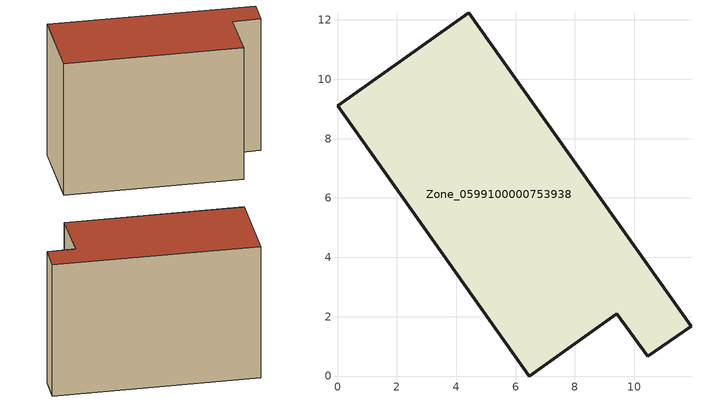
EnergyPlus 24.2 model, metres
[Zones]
Zone_0599100000753938
 floor ground (C_G): 0,9.1 4.41,12.23 11.91,1.68 10.45,0.66 9.41,2.1 6.47,0 z0
 wall outside (C_F): 4.41,12.23 0,9.1 6.47,0 9.41,2.1 10.45,0.66 11.91,1.68 4.41,12.23 z0:8.98
 roof outside (C_R): 11.91,1.68 4.41,12.23 0,9.1 6.47,0 9.41,2.1 10.45,0.66 z8.98
[BUILDING]
Pand.0599100000753938: North Axis=0; Terrain=City; Loads Convergence Tolerance Value=0.04; Temperature Convergence Tolerance Value=0.4; Solar Distribution=FullExterior; Maximum Number of Warmup Days=25; Minimum Number of Warmup Days=1
[Site:Location]
Rotterdam.The.Hague.AP_ZH_NLD Design_Conditions: Latitude=51.96; Longitude=4.45; Time Zone=1; Elevation=-4.5
[SITE:GROUNDTEMPERATURE:BUILDINGSURFACE]
18, 18, 18, 18, 18, 18, 18, 18, 18, 18, 18, 18
[MATERIAL] Thermal Absorptance=0.9; Solar Absorptance=0.7; Visible Absorptance=0.7
Name | Roughness | Thickness | Conductivity | Density | Specific Heat
G.TC.2006-2014 | MediumSmooth | 0.15 | 0.06 | 540 | 1210
F.TC.2006-2014 | Rough | 0.3 | 0.12 | 1920 | 840
R.TC.2006-2014 | MediumRough | 0.2 | 0.08 | 1500 | 1000
[CONSTRUCTION]
C_G: G.TC.2006-2014
C_F: F.TC.2006-2014
C_R: R.TC.2006-2014
[ZONE]
Zone_0599100000753938: Type=1; Multiplier=1; Ceiling Height=Autocalculate; Volume=Autocalculate; Floor Area=autocalculate; Part of Total Floor Area=Yes
[ZONEINFILTRATION:DESIGNFLOWRATE]
Infil_Zone_0599100000753938: Zone or ZoneList or Space or SpaceList=Zone_0599100000753938; Schedule=AlwaysOn; Design Flow Rate Calculation Method=Flow/Area; Flow Rate per Floor Area=0.0015; Constant Term Coefficient=1; Temperature Term Coefficient=0; Velocity Term Coefficient=0; Velocity Squared Term Coefficient=0
[HVACTEMPLATE:ZONE:IDEALLOADSAIRSYSTEM]
Zone_0599100000753938: Maximum Heating Supply Air Temperature=50; Minimum Cooling Supply Air Temperature=13; Maximum Heating Supply Air Humidity Ratio=0.0156; Minimum Cooling Supply Air Humidity Ratio=0.0077; Heating Limit=NoLimit; Cooling Limit=NoLimit; Dehumidification Control Type=ConstantSensibleHeatRatio; Cooling Sensible Heat Ratio=0.7; Dehumidification Setpoint=60; Humidification Control Type=None; Humidification Setpoint=30; Outdoor Air Method=None; Outdoor Air Flow Rate per Person=0.00944; Outdoor Air Flow Rate per Zone Floor Area=0; Outdoor Air Flow Rate per Zone=0; Demand Controlled Ventilation Type=None; Outdoor Air Economizer Type=NoEconomizer; Heat Recovery Type=None; Sensible Heat Recovery Effectiveness=0.7; Latent Heat Recovery Effectiveness=0.65
[ZONECONTROL:THERMOSTAT]
ThermostatControl_Zone_0599100000753938: Zone or ZoneList=Zone_0599100000753938; Control Type Schedule=DualSetpointControlType; Control 1=Thermostat_Zone_0599100000753938; Temperature Difference Between Cutout And Setpoint=0
[THERMOSTATSETPOINT:DUALSETPOINT]
Thermostat_Zone_0599100000753938: Heating Setpoint Temperature Schedule=HeatingSetpoint_Zone_0599100000753938; Cooling Setpoint Temperature Schedule=CoolingSetpoint_Zone_0599100000753938
[SCHEDULE:COMPACT]
HeatingSetpoint_Zone_0599100000753938: Through: 12/31, For: AllDays, Until: 24:00, 21
CoolingSetpoint_Zone_0599100000753938: Through: 12/31, For: AllDays, Until: 24:00, 24
DualSetpointControlType: Through: 12/31, For: AllDays, Until: 24:00, 4
AlwaysOn: Through: 12/31, For: AllDays, Until: 24:00, 1
